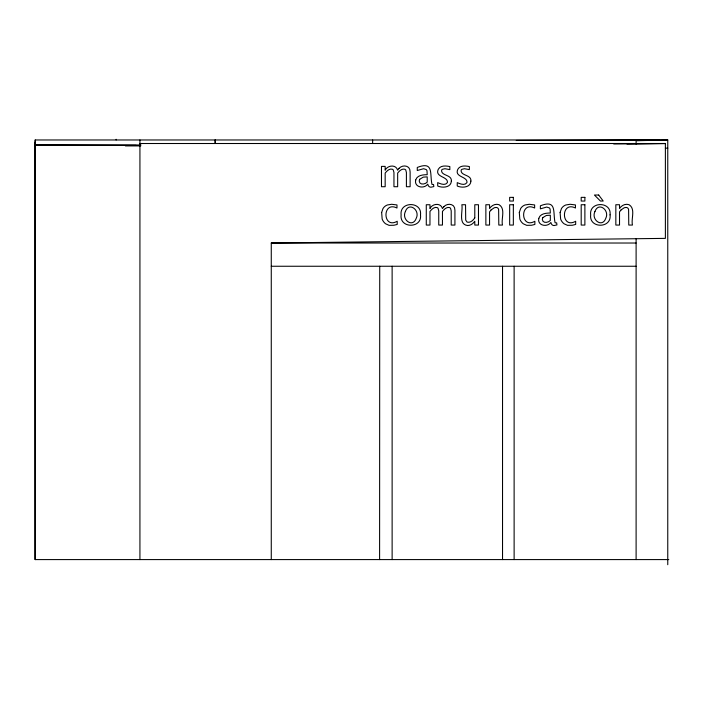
<?xml version="1.0" encoding="UTF-8"?>
<svg xmlns="http://www.w3.org/2000/svg" width="704" height="704" viewBox="0 0 704 704"><rect width="100%" height="100%" fill="white"/><g stroke="black" fill="none" stroke-linecap="round" stroke-linejoin="round"><path stroke-width="1.06" d="M668.8 559.583L35.2 559.583L35.2 139.973L667.762 139.973L667.762 564.714M372.636 143.51L372.645 139.973M667.762 139.973L636.108 140.747L636.108 144.047M626.965 143.968L665.386 143.51L665.386 238.374L271.269 243.021L271.269 559.583M613.721 143.968L665.386 143.51L139.929 143.51M516.252 140.448L659.032 139.973M40.339 145.367L35.2 144.98L140.941 144.98M125.4 145.913L140.756 145.913M665.386 148.157L667.762 148.157M271.269 243.021L636.108 243.021M271.269 266.253L636.108 266.253M35.2 144.98L136.215 145.376M35.314 145.992L35.2 142.05L35.314 559.583M636.108 238.621L636.108 559.583M514.122 266.253L514.122 559.583M502.533 266.253L502.533 559.583M392.128 266.253L392.128 559.583M379.729 266.253L379.597 559.583M139.929 139.973L139.929 559.583M116.142 139.286L116.142 139.973M35.2 139.973L35.2 559.583M215.195 139.973L215.186 143.51L215.195 139.973M420.508 214.861C422.321 228.633 399.362 228.686 401.113 214.896C399.353 201.177 422.233 201.142 420.508 214.861M610.06 214.861C611.873 228.633 588.914 228.686 590.665 214.896C588.905 201.177 611.785 201.142 610.06 214.861M381.647 212.441L382.158 219.032A10.287 10.287 0 0 0 385.634 223.81L389.057 225.342L393.87 225.254L397.206 224.444L397.206 221.258C382.545 229.671 381.999 200.57 396.977 208.023L396.977 204.934L391.662 204.283L387.385 204.97A8.527 8.527 0 0 0 382.985 208.569L381.647 212.441M519.306 212.441L519.816 219.032A10.287 10.287 0 0 0 523.292 223.81L526.706 225.342L531.529 225.254L534.864 224.444L534.864 221.258C520.203 229.671 519.658 200.57 534.635 208.023L534.635 204.934L529.32 204.283L525.034 204.97A8.527 8.527 0 0 0 520.643 208.569L519.306 212.441M560.111 212.441L560.622 219.032A10.287 10.287 0 0 0 564.106 223.81L567.521 225.342L572.343 225.254L575.67 224.444L575.67 221.258C561.009 229.671 560.463 200.57 575.45 208.023L575.45 204.934L570.134 204.283L565.849 204.97A8.527 8.527 0 0 0 561.458 208.569L560.111 212.441M451.361 181.069C451.114 187.634 442.385 188.162 437.694 186.006L437.694 182.618C440.554 183.841 445.192 185.918 447.41 182.591C448.263 176.29 434.465 177.346 438.284 169.277C440.554 165.167 445.931 165.783 449.83 166.558L449.83 169.629L444.919 168.714L442.253 169.356L441.593 170.166C440.845 176.044 452.091 174.442 451.361 181.069M470.906 181.069C470.659 187.634 461.93 188.162 457.239 186.006L457.239 182.618C460.099 183.841 464.737 185.918 466.954 182.591C467.808 176.29 454.01 177.346 457.829 169.277C460.099 165.167 465.476 165.783 469.374 166.558L469.374 169.629L464.473 168.714L461.798 169.356L461.138 170.166C460.39 176.044 471.636 174.442 470.906 181.069M405.407 211.464C401.306 219.683 412.711 228.29 416.231 218.31C420.35 210.144 408.874 201.529 405.407 211.464M594.959 211.464C590.858 219.683 602.263 228.29 605.783 218.31C609.902 210.144 598.426 201.529 594.959 211.464M415.686 180.039C413.943 187.273 424.072 189.323 427.759 184.14L428.226 185.469A2.983 2.983 0 0 0 431.05 187.185L433.822 186.586L433.558 184.545L432.001 184.422C429.572 173.958 434.122 160.82 417.27 167.455L417.27 170.509L423.579 168.714L426.307 169.594L426.985 170.702L427.214 174.698C423.042 174.689 417.041 175.19 415.686 180.039M538.798 218.381C537.055 225.614 547.184 227.665 550.871 222.482L551.338 223.81A2.983 2.983 0 0 0 554.162 225.526L556.934 224.928L556.67 222.886L555.104 222.763C552.684 212.3 557.234 199.162 540.382 205.797L540.382 208.85L546.691 207.055L549.419 207.935L550.097 209.044L550.326 213.039C546.154 213.03 540.153 213.532 538.798 218.381M419.672 179.318L419.197 181.007C419.452 185.284 425.058 184.51 427.214 182.134L427.214 176.871L423.236 177.126L419.672 179.318M542.775 217.659L542.309 219.349C542.564 223.626 548.161 222.851 550.326 220.475L550.326 215.213L546.348 215.468L542.775 217.659M399.062 168.335L397.654 170.21C396.044 164.146 387.455 165.194 385.167 170.21L385.167 166.39L381.48 166.39L381.48 186.718L385.167 186.718L385.167 173.087C386.874 170.984 389.365 168.344 392.366 169.233L393.246 169.884L393.95 172.506L393.95 186.718L397.654 186.718L397.654 173.087C399.353 170.966 401.87 168.37 404.87 169.25L405.724 169.902L406.41 172.506L406.41 186.718L410.124 186.718L410.124 171.934L409.754 169.4L408.646 167.499C405.918 165.026 401.438 165.686 399.062 168.335M443.863 206.677L442.455 208.551C440.845 202.488 432.256 203.526 429.968 208.551L429.968 204.732L426.281 204.732L426.281 225.06L429.968 225.06L429.968 211.429C431.675 209.326 434.166 206.686 437.166 207.566L438.046 208.226L438.742 210.848L438.742 225.06L442.455 225.06L442.455 211.429C444.154 209.308 446.67 206.712 449.662 207.583L450.525 208.243L451.211 210.848L451.211 225.06L454.925 225.06L454.925 210.267L454.555 207.742L453.438 205.841C450.718 203.368 446.239 204.028 443.863 206.677M474.786 217.906C473.132 220.387 470.316 223.08 467.086 222.103L465.705 220.088L465.538 204.732L461.85 204.732C463.17 210.848 457.829 224.444 467.65 225.526C470.624 225.526 473.167 223.617 474.786 221.241L474.786 225.06L478.474 225.06L478.474 204.732L474.786 204.732L474.786 217.906M491.075 209.959L489.553 211.904L489.553 225.06L485.866 225.06L485.866 204.732L489.553 204.732L489.553 208.551C491.533 205.418 495.422 203.412 499.083 204.697C505.886 208.842 500.94 218.794 502.489 225.06L498.802 225.06L498.634 209.713A2.482 2.482 0 0 0 495.942 207.46L494.27 207.742L491.075 209.959M621.042 209.959L619.52 211.904L619.52 225.06L615.833 225.06L615.833 204.732L619.52 204.732L619.52 208.551C621.491 205.418 625.39 203.412 629.042 204.697C635.853 208.842 630.907 218.794 632.456 225.06L628.769 225.06L628.602 209.713A2.482 2.482 0 0 0 625.9 207.46L624.228 207.742L621.042 209.959M598.699 195.034L594.431 195.034L600.442 201.045L603.214 201.045L598.699 195.034M513.348 197.358L509.661 197.358L509.661 201.045L513.348 201.045L513.348 197.358M584.883 197.358L581.196 197.358L581.196 201.045L584.883 201.045L584.883 197.358M513.348 204.732L509.661 204.732L509.661 225.06L513.348 225.06L513.348 204.732M584.883 204.732L581.196 204.732L581.196 225.06L584.883 225.06L584.883 204.732"/></g></svg>
